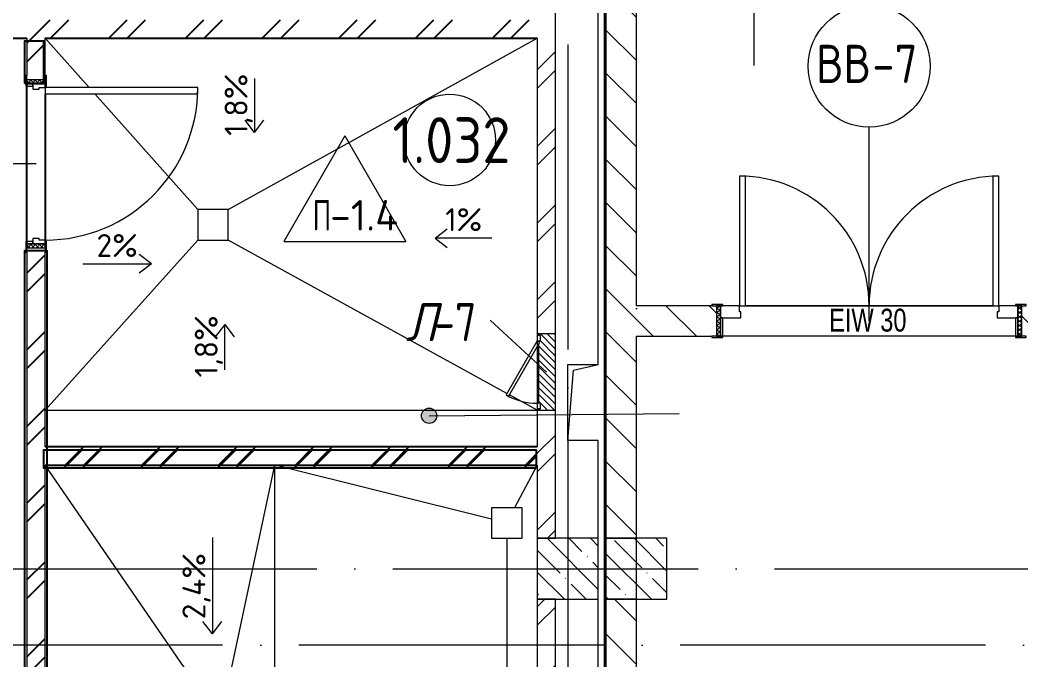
# Model space of a CAD drawing. Header units: millimetres. Extents: x -68946 to 690821, y -552984 to 293768.
# Drawn here: x 122298 to 128858, y 22027 to 26223 of the extents above; entities that cross this region are included whole.
import ezdxf

# ---------------------------------------------------------------- set-up
doc = ezdxf.new("R2010")
doc.units = ezdxf.units.MM
doc.linetypes.add('ADSK_Линия сетки', pattern=[2500, 2000, -250, 0, -250])
doc.linetypes.add('ADSK_Скрыто', pattern=[600, 300, -300])
for name, color, linetype, lineweight in [('0) блоки', 250, 'Continuous', 25), ('A-AREA-____-IDEN', 250, 'Continuous', 9), ('A-DETL-GENF-OTLN', 250, 'Continuous', 5), ('A-DOOR-____-IDEN', 250, 'Continuous', 9), ('A-DOOR-____-MCUT', 250, 'Continuous', 5), ('A-DOOR-____-OTLN', 250, 'Continuous', 5), ('A-DOOR-FRAM-MCUT', 250, 'Continuous', 5), ('A-DOOR-FRAM-OTLN', 250, 'Continuous', 5), ('A-FLOR-____-IDEN', 250, 'Continuous', 9), ('A-FLOR-____-OTLN', 250, 'Continuous', 9), ('A-GENM-____-MCUT', 250, 'Continuous', 25), ('A-GENM-____-OTLN', 250, 'Continuous', 9), ('A-GLAZ-____-OTLN', 250, 'Continuous', 5), ('A-WALL-____-MCUT', 250, 'Continuous', 13), ('A-WALL-____-PATT', 250, 'Continuous', 13), ('G-____-____-DIMS', 250, 'Continuous', 9), ('G-____-____-SYMB', 250, 'ADSK_Скрыто', 9), ('G-____-____-TEXT', 250, 'Continuous', 9), ('I-WALL-____-OTLN', 250, 'Continuous', 9), ('S-COLS-____-MCUT', 250, 'Continuous', 25), ('S-COLS-____-OTLN', 250, 'Continuous', 9), ('S-GRID-____-OTLN', 250, 'Continuous', 9)]:
    doc.layers.add(name, color=color, linetype=linetype, lineweight=lineweight)
doc.styles.add('Arial Narrow', font='ARIALN.TTF', dxfattribs={"width": 0.9, "height": 150})
doc.styles.add('GOST Common_1', font='', dxfattribs={"width": 0.9, "height": 250})
doc.styles.add('ISOCPEUR_1', font='isocpeur.ttf', dxfattribs={"width": 0.9, "height": 250})
doc.styles.add('ISOCPEUR_2', font='isocpeur.ttf', dxfattribs={"height": 160})
doc.styles.add('ISOCPEUR_3', font='isocpeur.ttf', dxfattribs={"height": 250})
doc.styles.add('ISOCPEUR_I_1', font='ГОСТ тип А.ttf', dxfattribs={"height": 2500})
doc.styles.get('GOST Common_1').set_extended_font_data('GOST Common')
pattern_1 = [(135, (12287.91, -0.0006), (-141.42136, -141.42136), [])]
pattern_2 = [(45, (12287.9, -0.0006), (-251.4472, 251.4472), []), (45, (12287.9, 381), (-251.4472, 251.4472), [])]
pattern_3 = [(135, (12287.91, -0.0006), (-142.5612, -142.5612), []), (135, (12430.48, -0.0006), (-142.5612, -142.5612), [252.016, -50.403, 3.353, -47.05])]

# ---------------------------------------------------------------- blocks, each defined once
blk = doc.blocks.new('Разрез - Номер вида спереди_3_5 мм-32550530-АР1_Кладочный план 1 этажа С2и3')
at = {"layer": 'G-____-____-SYMB', "linetype": 'Continuous'}
for points in [[(9.798, 0.404), (9.798, -0.394), (-0.333, -0.394), (-0.333, 0.404)], [(2.176, -4.675), (3, 0), (3.824, -4.675)]]:
    blk.add_hatch(color=256, dxfattribs=at).paths.add_polyline_path(points)
at = {"layer": 'G-____-____-SYMB', "linetype": 'Continuous', "lineweight": 20}
blk.add_line((3, -3), (3, -9.663), dxfattribs=at)
blk = doc.blocks.new('Дверь_СКБ_2Ст_Внутренняя1 - Н_ВВ-7_2000x2600h_Фрамуга сверху-42056825-АР1_Маркировочный план 1 этажа С2и3')
at = {"layer": 'A-DOOR-____-OTLN'}
h = blk.add_hatch(dxfattribs=at)
h.set_pattern_fill('FP_17', color=256, style=0, pattern_type=2)
h.set_pattern_definition([(135, (1301.41, 164.685), (-14.1421, -14.1421), []), (225, (1301.41, 164.685), (14.1421, -14.1421), [])])
h.paths.add_polyline_path([(1012.5, -100), (1012.5, 100), (987.5, 100), (987.5, -100)])
at = {"layer": 'A-DOOR-FRAM-OTLN'}
h = blk.add_hatch(dxfattribs=at)
h.set_pattern_fill('FP_18', color=256, style=0, pattern_type=2)
h.set_pattern_definition([(45, (-821.384, 164.685), (-14.1421, 14.1421), []), (135, (-821.384, 164.685), (-14.1421, -14.1421), [])])
h.paths.add_polyline_path([(-987.5, -100), (-962.5, -100), (-962.5, 100), (-987.5, 100), (-987.5, 20)])
at = {"layer": 'A-DOOR-____-MCUT'}
for p, q in [((-837.5, 950), (-837.5, 100)), ((-797.5, 950), (-837.5, 950)), ((-797.5, 100), (-797.5, 950)), ((862.5, 950), (822.5, 950)), ((822.5, 950), (822.5, 100)), ((862.5, 100), (862.5, 950)), ((-837.5, 100), (-797.5, 100)), ((822.5, 100), (862.5, 100))]:
    blk.add_line(p, q, dxfattribs=at)
at = {"layer": 'A-DOOR-____-OTLN'}
for centre, start, end in [((-837.5, 100), 0, 90), ((862.5, 100), 90, 180)]:
    blk.add_arc(centre, 850, start, end, dxfattribs=at)
at = {"layer": 'A-DOOR-FRAM-MCUT'}
for p, q in [((-947.5, 108), (-1017.5, 108)), ((-1017.5, 108), (-1017.5, 100)), ((-1017.5, 100), (-947.5, 100)), ((-962.5, 100), (-987.5, 100)), ((-987.5, 100), (-987.5, -100)), ((-837.5, 100), (-962.5, 100)), ((-962.5, 100), (-962.5, 20)), ((-962.5, -100), (-962.5, 100)), ((-947.5, 100), (-962.5, 100)), ((-962.5, 100), (-962.5, 99)), ((-962.5, 99), (-947.5, 99)), ((-947.5, 100), (-947.5, 108)), ((-947.5, 99), (-947.5, 100)), ((-837.5, 60), (-837.5, 100)), ((862.5, 100), (862.5, 60)), ((987.5, 100), (862.5, 100)), ((1042.5, 108), (972.5, 108)), ((972.5, 108), (972.5, 100)), ((987.5, 100), (972.5, 100)), ((972.5, 100), (972.5, 99)), ((972.5, 100), (1042.5, 100)), ((972.5, 99), (987.5, 99)), ((987.5, 20), (987.5, 100)), ((1012.5, 100), (987.5, 100)), ((987.5, 100), (987.5, -100)), ((987.5, 99), (987.5, 100)), ((1012.5, -100), (1012.5, 100)), ((1042.5, 100), (1042.5, 108)), ((-962.5, 20), (-827.5, 20)), ((-947.5, 20), (-962.5, 20)), ((-962.5, 20), (-962.5, -100)), ((-947.5, -100), (-947.5, 20)), ((-827.5, 60), (-837.5, 60)), ((-827.5, 20), (-827.5, 60)), ((862.5, 60), (852.5, 60)), ((852.5, 60), (852.5, 20)), ((852.5, 20), (987.5, 20)), ((987.5, 20), (972.5, 20)), ((972.5, 20), (972.5, -100)), ((987.5, -100), (987.5, 20)), ((-947.5, -100), (-1017.5, -100)), ((-1017.5, -100), (-1017.5, -108)), ((-1017.5, -108), (-947.5, -108)), ((-987.5, -100), (-962.5, -100)), ((-962.5, -100), (-947.5, -100)), ((-947.5, -108), (-947.5, -100)), ((972.5, -100), (987.5, -100)), ((1042.5, -100), (972.5, -100)), ((972.5, -100), (972.5, -108)), ((972.5, -108), (1042.5, -108)), ((987.5, -100), (1012.5, -100)), ((1042.5, -108), (1042.5, -100))]:
    blk.add_line(p, q, dxfattribs=at)
blk = doc.blocks.new('Дверь_СКБ_1Ст_Внутренняя - Д-32п_1100x2100h_Душ-42648261-АР1_Маркировочный план 1 этажа С2и3')
at = {"layer": 'A-DOOR-____-OTLN'}
h = blk.add_hatch(dxfattribs=at)
h.set_pattern_fill('FP_12', color=256, style=0, pattern_type=2)
h.set_pattern_definition([(135, (1751.41, 124.685), (-14.14214, -14.14214), []), (225, (1751.41, 124.685), (14.14214, -14.14214), [])])
h.paths.add_polyline_path([(562.5, 60), (537.5, 60), (537.5, -60), (562.5, -60)])
at = {"layer": 'A-DOOR-FRAM-OTLN'}
h = blk.add_hatch(dxfattribs=at)
h.set_pattern_fill('FP_13', color=256, style=0, pattern_type=2)
h.set_pattern_definition([(45, (-371.384, 124.685), (-14.1421, 14.1421), []), (135, (-371.384, 124.685), (-14.1421, -14.1421), [])])
h.paths.add_polyline_path([(-512.5, 60), (-537.5, 60), (-537.5, -60), (-512.5, -60)])
at = {"layer": 'A-DOOR-____-MCUT'}
for p, q in [((-487.5, 1060), (-487.5, 60)), ((-447.5, 1060), (-487.5, 1060)), ((-447.5, 60), (-447.5, 1060)), ((-487.5, 60), (-447.5, 60))]:
    blk.add_line(p, q, dxfattribs=at)
at = {"layer": 'A-DOOR-____-OTLN'}
blk.add_arc((-487.5, 60), 1000, 360, 90, dxfattribs=at)
at = {"layer": 'A-DOOR-FRAM-MCUT'}
for p, q in [((-497.5, 68), (-567.5, 68)), ((-567.5, 68), (-567.5, 60)), ((-497.5, 60), (-497.5, 68)), ((592.5, 68), (522.5, 68)), ((522.5, 68), (522.5, 60)), ((592.5, 60), (592.5, 68)), ((-567.5, 60), (-497.5, 60)), ((-512.5, 60), (-537.5, 60)), ((-537.5, 60), (-537.5, -60)), ((-487.5, 60), (-512.5, 60)), ((-512.5, 60), (-512.5, -20)), ((-512.5, -60), (-512.5, 60)), ((-497.5, 60), (-512.5, 60)), ((-512.5, 60), (-512.5, 59)), ((-512.5, 59), (-497.5, 59)), ((-497.5, 59), (-497.5, 60)), ((-487.5, 20), (-487.5, 60)), ((-477.5, 20), (-487.5, 20)), ((-477.5, -20), (-477.5, 20)), ((512.5, 20), (502.5, 20)), ((502.5, 20), (502.5, -20)), ((512.5, 60), (512.5, 20)), ((537.5, 60), (512.5, 60)), ((537.5, 60), (522.5, 60)), ((522.5, 60), (522.5, 59)), ((522.5, 60), (592.5, 60)), ((522.5, 59), (537.5, 59)), ((537.5, -20), (537.5, 60)), ((562.5, 60), (537.5, 60)), ((537.5, 60), (537.5, -60)), ((537.5, 59), (537.5, 60)), ((562.5, -60), (562.5, 60)), ((-497.5, -60), (-567.5, -60)), ((-567.5, -60), (-567.5, -68)), ((-537.5, -60), (-512.5, -60)), ((-512.5, -20), (-477.5, -20)), ((-497.5, -20), (-512.5, -20)), ((-512.5, -20), (-512.5, -60)), ((-512.5, -60), (-497.5, -60)), ((-497.5, -60), (-497.5, -20)), ((-497.5, -68), (-497.5, -60)), ((502.5, -20), (537.5, -20)), ((537.5, -20), (522.5, -20)), ((522.5, -20), (522.5, -60)), ((522.5, -60), (537.5, -60)), ((592.5, -60), (522.5, -60)), ((522.5, -60), (522.5, -68)), ((537.5, -60), (537.5, -20)), ((537.5, -60), (562.5, -60)), ((592.5, -68), (592.5, -60)), ((-567.5, -68), (-497.5, -68)), ((522.5, -68), (592.5, -68))]:
    blk.add_line(p, q, dxfattribs=at)
blk = doc.blocks.new('_Wn_-As_OpeningMEP_floor__Rectangular - _Wn_-As_OpeningMEP_floor__Rectangular-34705469-АР1_Маркировочный план 1 этажа С2и3')
at = {"layer": 'A-DETL-GENF-OTLN', "lineweight": 5}
for p, q in [((-62.2, 262.2), (100, 300)), ((-100, -200), (-62.2, 262.2))]:
    blk.add_line(p, q, dxfattribs=at)
blk = doc.blocks.new('АР_Люк - ЛРС_ВК_500х400_наружный_NCS S 1000-N-V134-АР1_Маркировочный план 1 этажа С2и3')
at = {"layer": 'A-DOOR-____-OTLN'}
h = blk.add_hatch(dxfattribs=at)
h.set_pattern_fill('FP_148', color=256, style=0, pattern_type=2)
h.set_pattern_definition([(45, (125, 0), (-22.6274, 22.6274), [])])
h.paths.add_polyline_path([(-125, -60), (375, -60), (375, 60), (365, 60), (365, 40), (330, 40), (330, 60), (320, 42.7), (290, 60), (-80, 60), (-80, 40), (-115, 40), (-115, 60), (-125, 60), (-125, 19.6)])
at = {"layer": 'A-DETL-GENF-OTLN', "lineweight": 5}
for p, q in [((375, 60), (-125, 60)), ((-125, 60), (-125, -60)), ((375, -60), (375, 60)), ((-125, -60), (375, -60))]:
    blk.add_line(p, q, dxfattribs=at)
at = {"layer": 'A-DOOR-____-MCUT', "lineweight": 5}
for p, q in [((-25.1, 265), (-35.1, 247.7)), ((330, 60), (-25.1, 265)), ((-35.1, 247.7), (320, 42.7)), ((-80, 60), (-115, 60)), ((-115, 60), (-115, 40)), ((-115, 40), (-80, 40)), ((-80, 40), (-80, 60)), ((320, 42.7), (330, 60)), ((365, 60), (330, 60)), ((330, 60), (330, 40)), ((330, 40), (365, 40)), ((365, 40), (365, 60))]:
    blk.add_line(p, q, dxfattribs=at)
blk.add_arc((330, 60), 410, 150, 180, dxfattribs=at)
at = {"layer": 'A-DOOR-____-OTLN'}
blk.add_line((330, 60), (-25.1, 265), dxfattribs=at)
blk = doc.blocks.new('ASML_АР_Отделка Люка - ВО Отделка люков_Грунтовка 0_Шпатлевка 0_Окраска 0_0-42722003-АР1_Маркировочный план 1 этажа С2и3')
at = {"layer": 'A-GENM-____-MCUT', "lineweight": 5}
for p, q in [((-240, 3), (-250, 3)), ((-250, 3), (-250, 0)), ((177.1, 3), (-205, 3)), ((205, 3), (201, 3)), ((250, 3), (240, 3)), ((250, 0), (250, 3)), ((-250, 0), (-240, 0)), ((-205, 0), (182.3, 0)), ((199.2, 0), (205, 0)), ((240, 0), (250, 0))]:
    blk.add_line(p, q, dxfattribs=at)
blk = doc.blocks.new('AAR_СКБ_Марка_Помещения_мал - Номер-28977439-АР1_Маркировочный план 1 этажа С2и3')
at = {"layer": 'A-AREA-____-IDEN'}
blk.add_circle((-0.028, 0), 3, dxfattribs=at)
blk = doc.blocks.new('AAR_СКБ_Марка_Перекрытия - Марка пола-17325028-АР1_Маркировочный план 1 этажа С2и3')
at = {"layer": 'A-FLOR-____-IDEN'}
for p, q in [((0, 6.932), (-4.002, 0)), ((0, 6.932), (4.002, 0)), ((-4.002, 0), (4.002, 0))]:
    blk.add_line(p, q, dxfattribs=at)
blk = doc.blocks.new('ADSK_Марка_Дверь - Типоразмер_ADSK_Марка-30565456-АР1_Маркировочный план 1 этажа С2и3')
at = {"layer": 'A-DOOR-____-IDEN'}
blk.add_circle((0, 0), 4, dxfattribs=at)

msp = doc.modelspace()

# ---------------------------------------------------------------- hatches: boundary and pattern name
at = {"layer": '0) блоки'}
h = msp.add_hatch(dxfattribs=at)
h.set_pattern_fill('FP_4', color=256, style=0, pattern_type=2)
h.set_pattern_definition(pattern_2)
h.paths.add_polyline_path([(122462.9138, 19225), (122462.9138, 19614.9994), (122342.9138, 19614.8316), (122342.9138, 19225)])
h.paths.add_polyline_path([(122462.9138, 20714.9994), (122462.9138, 24729.9994), (122342.9138, 24729.9994), (122342.9138, 20714.9994), (122435.6441, 20714.9994)])
h.paths.add_polyline_path([(122342.9138, 25829.9994), (122462.9138, 25829.9994), (122462.9138, 26105), (122342.9138, 26105), (122342.9138, 25859.9994)])
h.paths.add_polyline_path([(122342.9138, 26225), (122462.9138, 26225), (122462.9138, 26499.9994), (122342.9138, 26499.9994), (122342.9138, 26229.4651)])
h.paths.add_polyline_path([(122462.9138, 27599.9994), (122462.9138, 29194.9994), (122342.9138, 29194.9994), (122342.9138, 27599.9994)])
h.paths.add_polyline_path([(122342.9138, 30294.9994), (122462.9138, 30294.9994), (122462.9138, 32869.9994), (122342.9138, 32869.9994), (122342.9138, 30324.9994)])
h = msp.add_hatch(dxfattribs=at)
h.set_pattern_fill('FP_4', color=256, style=0, pattern_type=2)
h.set_pattern_definition(pattern_2)
h.paths.add_polyline_path([(123662.9138, 26105), (125687.9144, 26105), (125687.9144, 26225), (119042.9138, 26225), (119042.9138, 26105), (123629.6001, 26105)])
h.paths.add_polyline_path([(117391.1526, 26105), (117942.9138, 26105), (117942.9138, 26225), (117187.8919, 26225), (117187.8919, 26105), (117203.3127, 26105)])
h.paths.add_polyline_path([(121517.9138, 26145), (120037.9138, 26145), (120037.9138, 26215), (121587.9138, 26215), (121587.9138, 26145)])
h = msp.add_hatch(dxfattribs=at)
h.set_pattern_fill('FP_4', color=256, style=0, pattern_type=2)
h.set_pattern_definition(pattern_2)
h.paths.add_polyline_path([(124909.4079, 23304.9994), (125687.9144, 23304.9994), (125687.9144, 23424.9994), (122462.9138, 23424.9994), (122462.9138, 23304.9994), (124068.7362, 23304.9994)])
h = msp.add_hatch(dxfattribs=at)
h.set_pattern_fill('FP_4', color=256, style=0, pattern_type=2)
h.set_pattern_definition([(45, (12279.9, -20), (-251.4472, 251.4472), []), (45, (12279.9, 361), (-251.4472, 251.4472), [])])
h.paths.add_polyline_path([(125679.9144, 23284.9994), (125679.9144, 23404.9994), (122454.9138, 23404.9994), (122454.9138, 23284.9994), (125412.578, 23284.9994)])
at = {"layer": 'A-WALL-____-PATT', "lineweight": 15, "true_color": 0x000000}
h = msp.add_hatch(dxfattribs=at)
h.set_pattern_fill('FP_4', color=18, style=0, pattern_type=2)
h.set_pattern_definition(pattern_2)
h.paths.add_polyline_path([(125807.9144, 19424.9994), (125807.9144, 22424.9994), (125687.9144, 22424.9994), (125687.9144, 19424.9994)])
h.paths.add_polyline_path([(125687.9144, 22824.9994), (125807.9143, 22825), (125807.9144, 23664.9994), (125687.9144, 23664.9994), (125687.9144, 22953.0468)])
h.paths.add_polyline_path([(125687.9144, 24164.9994), (125807.9144, 24164.9994), (125807.9144, 27624.9994), (125687.9144, 27624.9994), (125687.9144, 24779.9994)])
h.paths.add_polyline_path([(125687.9144, 28524.9994), (125807.9144, 28524.9994), (125807.9144, 32324.9994), (125687.9144, 32324.9678), (125687.9144, 28559.9994)])
h.paths.add_polyline_path([(125756.261, 32724.9994), (125807.9144, 32724.9994), (125807.9144, 34855), (125687.9144, 34855), (125687.9144, 32724.9994), (125725.2662, 32724.9994)])
h.paths.add_polyline_path([(125697.9144, 35355), (125807.9144, 35355), (125807.9141, 35574.9994), (125687.9144, 35574.9994), (125687.9144, 35355), (125694.9144, 35355)])
h = msp.add_hatch(dxfattribs=at)
h.set_pattern_fill('FP_2', color=18, style=0, pattern_type=2)
h.set_pattern_definition(pattern_1)
h.paths.add_polyline_path([(126330.9144, 19924.9994), (126337.9144, 19924.9994), (126337.9144, 22424.9994), (126137.9144, 22424.9994), (126137.9144, 19924.9994), (126327.9144, 19924.9994)])
h.paths.add_polyline_path([(126276.3634, 22824.9994), (126337.9144, 22824.9994), (126337.9144, 28124.9993), (126137.9144, 28124.9994), (126137.9144, 22824.9994)])
h.paths.add_polyline_path([(126337.9144, 28524.9994), (126337.9144, 31824.9403), (126137.9144, 31824.9403), (126137.9144, 28524.9994), (126312.4387, 28524.9994)])
h.paths.add_polyline_path([(126137.9144, 32724.9994), (126337.9144, 32724.9994), (126337.9144, 35574.9994), (126137.9144, 35574.9994), (126137.9144, 33216.6433)])
h = msp.add_hatch(dxfattribs=at)
h.set_pattern_fill('FP_2', color=18, style=0, pattern_type=2)
h.set_pattern_definition(pattern_1)
h.paths.add_polyline_path([(131137.8919, 24149.9994), (131687.9138, 24149.9994), (131687.9138, 24349.9994), (131137.8919, 24349.9994), (131137.8919, 24345.0004), (131087.8919, 24345.0004), (131087.8919, 24349.9994), (128862.9138, 24349.9994), (128862.9138, 24149.9994), (131087.8919, 24149.9994)])
h.paths.add_polyline_path([(133287.9138, 24149.9994), (133287.9138, 24349.9994), (132687.9138, 24349.9994), (132687.9138, 24149.9994)])
h.paths.add_polyline_path([(126537.8925, 24149.9994), (126862.9138, 24149.9994), (126862.9138, 24349.9994), (126337.9144, 24349.9994), (126337.9144, 24149.9994), (126412.0385, 24149.9994)])
at = {"layer": 'G-____-____-TEXT', "true_color": 0x000000}
h = msp.add_hatch(color=18, dxfattribs=at)
edge = h.paths.add_edge_path()
edge.add_arc((124979.1334, 23628.4397), 50, 0, 360)
at = {"layer": 'S-COLS-____-OTLN', "lineweight": 5, "true_color": 0x000000}
h = msp.add_hatch(dxfattribs=at)
h.set_pattern_fill('FP_1', color=18, style=0, pattern_type=2)
h.set_pattern_definition(pattern_3)
h.paths.add_polyline_path([(125687.8919, 22424.9994), (126087.8919, 22424.9994), (126087.8919, 22824.9994), (125687.8919, 22824.9994), (125687.8919, 22472.9057)])
h = msp.add_hatch(dxfattribs=at)
h.set_pattern_fill('FP_1', color=18, style=0, pattern_type=2)
h.set_pattern_definition(pattern_3)
h.paths.add_polyline_path([(126489.8157, 22424.9994), (126537.8919, 22424.9994), (126537.8919, 22824.9994), (126137.8919, 22824.8503), (126137.9144, 22424.9994), (126469.8919, 22424.9994)])

# ---------------------------------------------------------------- linework, layer by layer
at = {"color": 1}
msp.add_lwpolyline([(173774.1788, 68376.857), (126127.8919, 68376.857), (126127.8919, -4557.0324), (173774.1788, -4557.0324)], close=True, dxfattribs=at)
at = {"layer": '0) блоки'}
for p, q in [((119072.9138, 26105), (122342.9138, 26105)), ((122462.9138, 26105), (125687.9144, 26105)), ((122342.9138, 24769.9994), (122342.9138, 25789.9994)), ((122462.9138, 25739.9994), (122462.9138, 24779.9994)), ((125687.9144, 23424.9994), (122462.9138, 23424.9994)), ((122462.9138, 23304.9994), (125687.9144, 23304.9994))]:
    msp.add_line(p, q, dxfattribs=at)
for points in [[(122326.9138, 25809.9994), (122454.9138, 25809.9994), (122454.9138, 26085), (122326.9138, 26085)], [(122326.9138, 20694.9994), (122474.9138, 20694.9994), (122474.9138, 24709.9994), (122326.9138, 24709.9994)], [(125679.9144, 23284.9994), (122454.9138, 23284.9994), (122454.9138, 23404.9994), (125679.9144, 23404.9994)]]:
    msp.add_lwpolyline(points, close=True, dxfattribs=at)
at = {"layer": 'A-DOOR-____-IDEN', "color": 18, "true_color": 0x000000}
for p, q in [((127862.9138, 24249.9994), (127862.9138, 25519.9994)), ((122402.9138, 25279.9994), (122025.2069, 25279.9994)), ((125747.9144, 23914.9994), (125380.1776, 24256.0854))]:
    msp.add_line(p, q, dxfattribs=at)
at = {"layer": 'A-FLOR-____-OTLN', "color": 18, "lineweight": 5, "true_color": 0x000000}
for p, q in [((126087.9646, 23965.2976), (126087.8919, 27624.9998)), ((123662.9138, 24979.9994), (123462.9138, 24979.9994)), ((123462.9138, 24979.9994), (123462.9138, 24779.9994)), ((123662.9138, 24779.9994), (123662.9138, 24979.9994)), ((123462.9138, 24779.9994), (123662.9138, 24779.9994)), ((128672.9138, 24349.9994), (127052.9138, 24349.9994)), ((125887.9646, 23465.298), (125887.9646, 23965.2976)), ((125887.9646, 23965.2976), (126087.9646, 23965.2976)), ((122462.9138, 23664.9994), (125687.9144, 23664.9994)), ((126087.9646, 23465.298), (125887.9646, 23465.298)), ((126087.8985, 19424.9994), (126087.9646, 23465.298)), ((125387.9144, 23025), (125387.9144, 22825)), ((125587.9144, 23025), (125387.9144, 23025)), ((125587.9144, 22825), (125587.9144, 23025)), ((125387.9144, 22825), (125587.9144, 22825))]:
    msp.add_line(p, q, dxfattribs=at)
at = {"layer": 'A-FLOR-____-OTLN', "color": 18, "true_color": 0x000000}
for p, q in [((122462.9138, 26105), (122751.8031, 25779.9994)), ((123662.9138, 24979.9994), (125687.9144, 26105)), ((122787.3586, 25739.9994), (123462.9138, 24979.9994)), ((123462.9138, 24779.9994), (122462.9138, 23664.9994)), ((125488.5863, 23774.7529), (123662.9138, 24779.9994)), ((125687.9144, 23664.9994), (125506.1096, 23765.1043)), ((123458.2989, 21855.3768), (122462.9138, 23304.9994)), ((123658.2989, 21855.3768), (123967.9144, 23304.9994)), ((123967.9144, 19465), (123967.9144, 23304.9994)), ((125387.9144, 22951.2933), (123967.9144, 23304.9994)), ((125687.9144, 23304.9994), (125539.4812, 23025)), ((125487.2861, 22825), (125487.2861, 21886.9996))]:
    msp.add_line(p, q, dxfattribs=at)
at = {"layer": 'A-WALL-____-MCUT', "color": 18, "lineweight": 15, "true_color": 0x000000}
for p, q in [((125807.9144, 22824.9994), (125807.9144, 28124.9994)), ((126137.9144, 28124.9994), (126137.9144, 22824.9994)), ((126337.9144, 24349.9994), (126337.9144, 28124.9994)), ((122342.9138, 26105), (122342.9138, 25859.9994)), ((122462.9138, 25859.9994), (122462.9138, 26105)), ((125687.9144, 26105), (125687.9144, 24154.9994)), ((122342.9138, 24699.9994), (122342.9138, 20744.9994)), ((122462.9138, 23424.9994), (122462.9138, 24699.9994)), ((126832.9138, 24349.9994), (126337.9144, 24349.9994)), ((126337.9144, 24149.9994), (126832.9138, 24149.9994)), ((126337.9144, 22824.9994), (126337.9144, 24149.9994)), ((125687.9144, 24079.9994), (125687.9144, 23709.9994)), ((125687.9144, 23674.9994), (125687.9144, 23424.9994)), ((122462.9138, 20744.9994), (122462.9138, 23304.9994)), ((125687.9144, 23304.9994), (125687.9144, 22824.9994)), ((125687.9144, 22824.9994), (125807.9144, 22824.9994)), ((126137.9144, 22824.9994), (126337.9144, 22824.9994)), ((125687.9144, 22424.9994), (125687.9144, 19424.9994)), ((125807.9144, 22424.9994), (125687.9144, 22424.9994)), ((125807.9144, 19424.9994), (125807.9144, 22424.9994)), ((126137.9144, 22424.9994), (126137.9144, 19424.9994)), ((126337.9144, 22424.9994), (126137.9144, 22424.9994)), ((126337.9144, 19914.9994), (126337.9144, 22424.9994))]:
    msp.add_line(p, q, dxfattribs=at)
at = {"layer": 'G-____-____-DIMS', "color": 18, "true_color": 0x000000}
for p, q in [((123834.8721, 25839.1016), (123834.8721, 25485.7566)), ((123834.8721, 25485.7566), (123773.4859, 25565.7566)), ((123834.8721, 25485.7566), (123896.2582, 25565.7566)), ((125018.2889, 24793.0209), (125098.2889, 24854.4071)), ((125018.2889, 24793.0209), (125098.2889, 24731.6347)), ((125390.0081, 24793.0209), (125018.2889, 24793.0209)), ((123159.4724, 24623.6105), (123079.4724, 24684.9966)), ((122709.1954, 24623.6105), (123159.4724, 24623.6105)), ((123159.4724, 24623.6105), (123079.4724, 24562.2243)), ((123639.0815, 24225.8607), (123577.6954, 24145.8607)), ((123639.0815, 24225.8607), (123700.4677, 24145.8607)), ((123639.0815, 23930.3), (123639.0815, 24225.8607)), ((123558.4058, 22829.9235), (123558.4058, 22199.4451)), ((123558.4058, 22199.4451), (123497.0196, 22279.4451)), ((123558.4058, 22199.4451), (123619.7919, 22279.4451))]:
    msp.add_line(p, q, dxfattribs=at)
at = {"layer": 'G-____-____-TEXT', "color": 18, "true_color": 0x000000}
msp.add_line((124979.1334, 23628.4397), (126617.9237, 23642.8591), dxfattribs=at)
msp.add_circle((124979.1334, 23628.4397), 50, dxfattribs=at)
at = {"layer": 'I-WALL-____-OTLN', "color": 18, "lineweight": 15, "true_color": 0x000000}
for p, q in [((127052.9138, 24349.9994), (128672.9138, 24349.9994)), ((128822.9138, 24149.9994), (126902.9138, 24149.9994))]:
    msp.add_line(p, q, dxfattribs=at)
at = {"layer": 'S-COLS-____-MCUT', "color": 18, "lineweight": 5, "true_color": 0x000000}
for p, q in [((125687.8919, 22824.9994), (125687.8919, 22424.9994)), ((126087.8919, 22824.9994), (125807.9144, 22824.9994)), ((126087.8919, 22424.9994), (126087.8919, 22824.9994)), ((126137.8919, 22824.9994), (126137.8919, 22424.9994)), ((126537.8919, 22824.9994), (126337.9144, 22824.9994)), ((126537.8919, 22424.9994), (126537.8919, 22824.9994)), ((125807.9144, 22424.9994), (126087.8919, 22424.9994)), ((126337.9144, 22424.9994), (126537.8919, 22424.9994))]:
    msp.add_line(p, q, dxfattribs=at)
at = {"layer": 'S-COLS-____-OTLN', "color": 18, "lineweight": 5, "true_color": 0x000000}
for p, q in [((125807.9144, 22824.9994), (125687.8919, 22824.9994)), ((126337.9144, 22824.9994), (126137.8919, 22824.9994)), ((125687.8919, 22424.9994), (125807.9144, 22424.9994)), ((126137.8919, 22424.9994), (126337.9144, 22424.9994))]:
    msp.add_line(p, q, dxfattribs=at)
at = {"layer": 'S-GRID-____-OTLN', "color": 18, "linetype": 'ADSK_Линия сетки', "true_color": 0x000000}
for p, q in [((125887.9138, 61063.6538), (125887.9138, -1649.5356)), ((126337.9138, -2919.5356), (126337.9138, 59793.6538)), ((77240.3519, 22625), (167356.8279, 22625)), ((168626.8279, 22125), (111607.9138, 22125))]:
    msp.add_line(p, q, dxfattribs=at)

# ---------------------------------------------------------------- block references
at = {"layer": 'A-AREA-____-IDEN', "color": 18, "true_color": 0x000000, "xscale": 99.99999999999993, "yscale": 99.99999999999993, "zscale": 99.99999999999993}
msp.add_blockref('AAR_СКБ_Марка_Помещения_мал - Номер-28977439-АР1_Маркировочный план 1 этажа С2и3', (125116.5919, 25436.7218), dxfattribs=at)
at = {"layer": 'A-DOOR-____-IDEN', "color": 18, "true_color": 0x000000, "xscale": 99.99999999999993, "yscale": 99.99999999999993, "zscale": 99.99999999999993}
msp.add_blockref('ADSK_Марка_Дверь - Типоразмер_ADSK_Марка-30565456-АР1_Маркировочный план 1 этажа С2и3', (127862.9138, 25919.9994), dxfattribs=at)
at = {"layer": 'A-DOOR-____-OTLN', "color": 18, "true_color": 0x000000}
for name, p, rotation in [('Дверь_СКБ_1Ст_Внутренняя - Д-32п_1100x2100h_Душ-42648261-АР1_Маркировочный план 1 этажа С2и3', (122402.9138, 25292.4994), 270), ('АР_Люк - ЛРС_ВК_500х400_наружный_NCS S 1000-N-V134-АР1_Маркировочный план 1 этажа С2и3', (125747.9144, 23789.9994), 90)]:
    msp.add_blockref(name, p, dxfattribs=dict(at, rotation=rotation))
msp.add_blockref('Дверь_СКБ_2Ст_Внутренняя1 - Н_ВВ-7_2000x2600h_Фрамуга сверху-42056825-АР1_Маркировочный план 1 этажа С2и3', (127850.4138, 24249.9994), dxfattribs=at)
at = {"layer": 'A-FLOR-____-IDEN', "color": 18, "true_color": 0x000000, "xscale": 99.99999999999993, "yscale": 99.99999999999993, "zscale": 99.99999999999993}
msp.add_blockref('AAR_СКБ_Марка_Перекрытия - Марка пола-17325028-АР1_Маркировочный план 1 этажа С2и3', (124426.4149, 24771.1074), dxfattribs=at)
at = {"layer": 'A-GENM-____-OTLN', "color": 18, "lineweight": 5, "true_color": 0x000000, "rotation": 90}
msp.add_blockref('ASML_АР_Отделка Люка - ВО Отделка люков_Грунтовка 0_Шпатлевка 0_Окраска 0_0-42722003-АР1_Маркировочный план 1 этажа С2и3', (125697.9144, 23914.9994), dxfattribs=at)
at = {"layer": 'A-GLAZ-____-OTLN', "color": 18, "true_color": 0x000000}
msp.add_blockref('_Wn_-As_OpeningMEP_floor__Rectangular - _Wn_-As_OpeningMEP_floor__Rectangular-34705469-АР1_Маркировочный план 1 этажа С2и3', (125987.9646, 23665.2978), dxfattribs=at)
at = {"layer": 'G-____-____-SYMB', "linetype": 'Continuous', "lineweight": 40, "extrusion": (0, 0, -1), "xscale": 99.99999999999993, "yscale": 99.99999999999993, "zscale": 99.99999999999993}
msp.add_blockref('Разрез - Номер вида спереди_3_5 мм-32550530-АР1_Кладочный план 1 этажа С2и3', (-127406.0321, 26892.0179), dxfattribs=at)

# ---------------------------------------------------------------- texts
at = {"layer": 'A-AREA-____-IDEN', "color": 18, "true_color": 0x000000, "insert": (124738.2528, 25585.3816), "char_height": 300, "width": 609.2825, "attachment_point": 1, "style": 'ISOCPEUR_1'}
msp.add_mtext('1.032', dxfattribs=at)
at = {"layer": 'A-DOOR-____-IDEN', "color": 18, "true_color": 0x000000, "attachment_point": 1}
for s, insert, char_height, width, style in [('ВВ', (127514.1564, 26060.45), 250, 447.341625, 'GOST Common_1'), ('-7', (127883.2502, 26060.45), 250, 389.620125, 'GOST Common_1'), ('\\fISOCPEUR|b0|i1|c204|p34|;\\W.9;Л', (124826.6162, 24367.4396), 250, 223.670812, 'ISOCPEUR_I_1'), ('-7', (125011.1631, 24367.4396), 250, 404.0505, 'ISOCPEUR_I_1'), ('EIW 30', (127600.5564, 24330.1479), 150, 627.721312, 'Arial Narrow')]:
    msp.add_mtext(s, dxfattribs=dict(at, insert=insert, char_height=char_height, width=width, style=style))
at = {"layer": 'A-FLOR-____-IDEN', "color": 18, "true_color": 0x000000, "char_height": 200, "attachment_point": 1, "style": 'ISOCPEUR_2'}
for s, insert, width in [('\\fISOCPEUR|b0|i0|c204|p34|;\\W.7;П', (124214.18, 25042.4932), 140.295312), ('-1.4', (124329.9352, 25042.4932), 398.438687)]:
    msp.add_mtext(s, dxfattribs=dict(at, insert=insert, width=width))
at = {"layer": 'G-____-____-DIMS', "color": 18, "true_color": 0x000000, "char_height": 150, "attachment_point": 1, "rotation": 90, "line_spacing_factor": 1.149209, "style": 'ISOCPEUR_3'}
for s, insert, width in [('1,8%', (123638.9037, 25463.7309), 476.8756), ('1,8%', (123443.1132, 23879.3822), 476.8756), ('2,4%', (123362.4374, 22293.5765), 530.658563)]:
    msp.add_mtext(s, dxfattribs=dict(at, insert=insert, width=width))
at = {"layer": 'G-____-____-DIMS', "color": 18, "true_color": 0x000000, "char_height": 150, "attachment_point": 1, "line_spacing_factor": 1.149209, "style": 'ISOCPEUR_3'}
for s, insert, width in [('1%', (125083.8838, 24988.9893), 288.635232), ('2%', (122799.1295, 24819.5788), 324.49054)]:
    msp.add_mtext(s, dxfattribs=dict(at, insert=insert, width=width))

doc.saveas('drawing.dxf')
